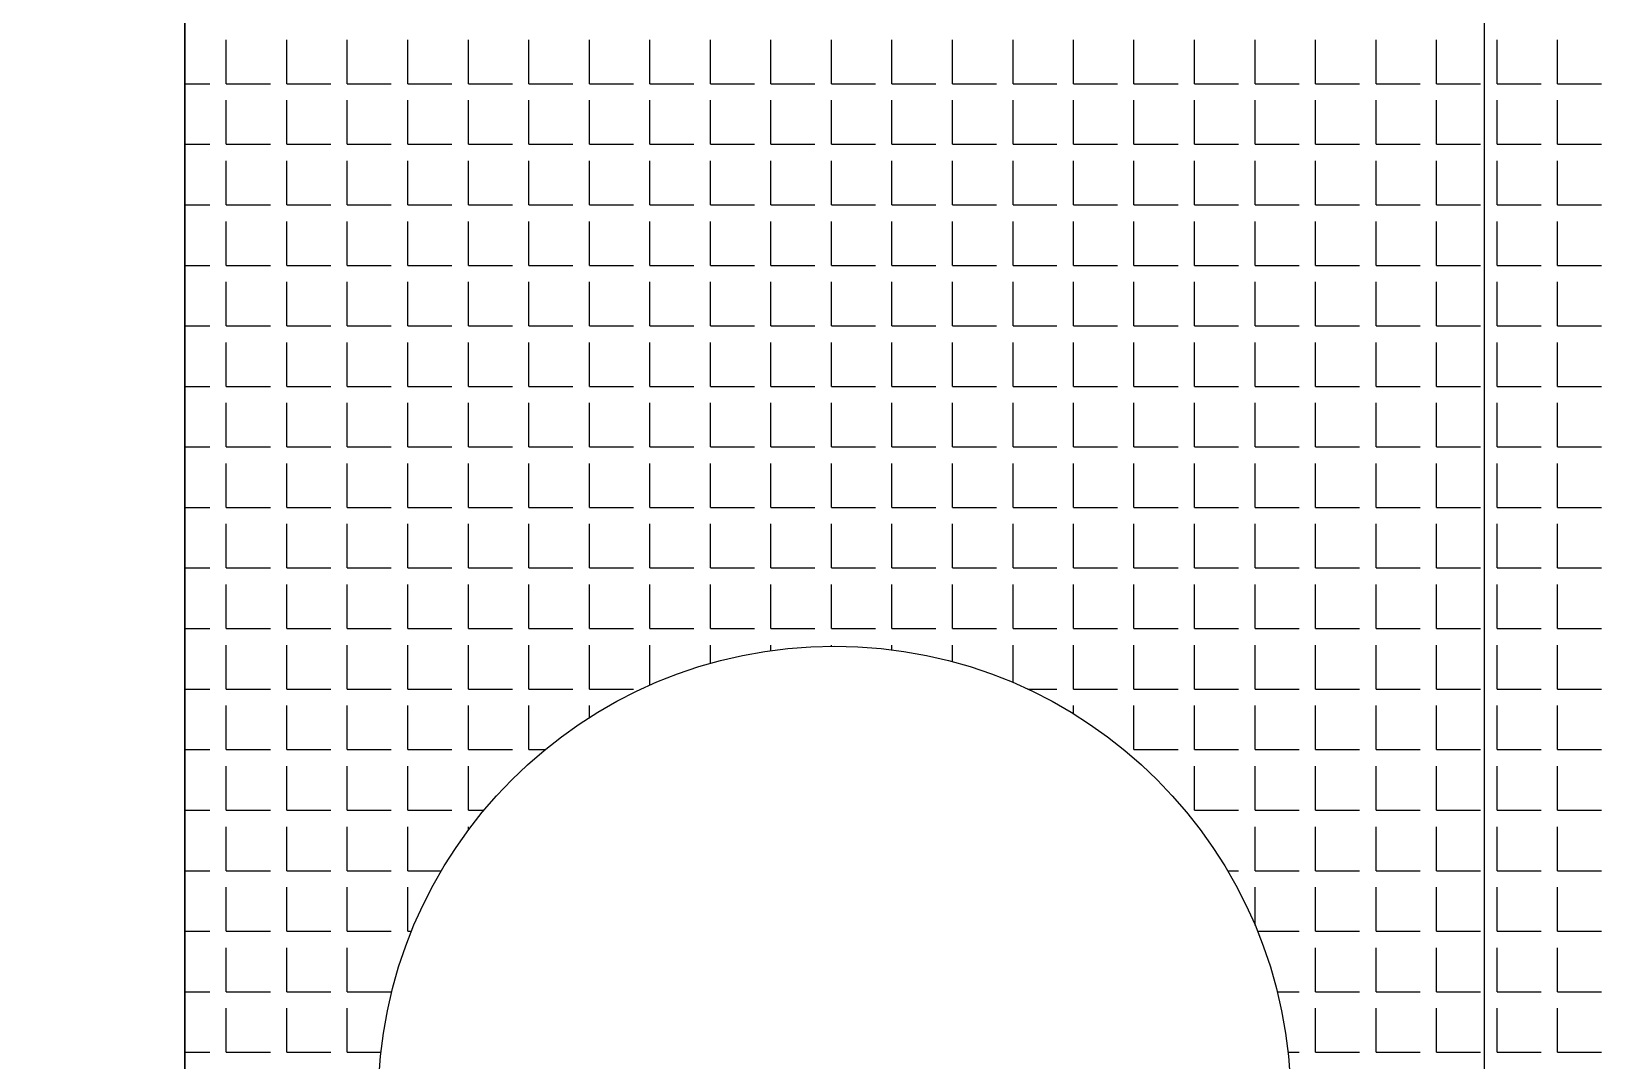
# Model space of a CAD drawing. Header units: millimetres. Extents: x -2063041 to -1932644, y 197605868 to 197643080.
# Drawn here: x -2048055 to -2047919.7, y 197627028.9 to 197627117.5 of the extents above; entities that cross this region are included whole.
import ezdxf

# ---------------------------------------------------------------- set-up
doc = ezdxf.new("R2010")
doc.units = ezdxf.units.MM
doc.layers.add('СКУД', color=7, linetype='Continuous')

msp = doc.modelspace()

# ---------------------------------------------------------------- linework, layer by layer
at = {"layer": 'СКУД', "color": 18, "true_color": 0x000000}
for p, q in [((-2047929.82, 197627297.71), (-2047929.82, 197626939.77)), ((-2048038.19, 197627113.01), (-2048038.19, 197627116.8)), ((-2048032.97, 197627113.01), (-2048032.97, 197627116.8)), ((-2048027.76, 197627113.01), (-2048027.76, 197627116.8)), ((-2048022.55, 197627113.01), (-2048022.55, 197627116.8)), ((-2048017.33, 197627113.01), (-2048017.33, 197627116.8)), ((-2048012.12, 197627113.01), (-2048012.12, 197627116.8)), ((-2048006.91, 197627113.01), (-2048006.91, 197627116.8)), ((-2048001.69, 197627113.01), (-2048001.69, 197627116.8)), ((-2047996.48, 197627113.01), (-2047996.48, 197627116.8)), ((-2047991.27, 197627113.01), (-2047991.27, 197627116.8)), ((-2047986.05, 197627113.01), (-2047986.05, 197627116.8)), ((-2047980.84, 197627113.01), (-2047980.84, 197627116.8)), ((-2047975.63, 197627113.01), (-2047975.63, 197627116.8)), ((-2047970.41, 197627113.01), (-2047970.41, 197627116.8)), ((-2047965.2, 197627113.01), (-2047965.2, 197627116.8)), ((-2047959.99, 197627113.01), (-2047959.99, 197627116.8)), ((-2047954.77, 197627113.01), (-2047954.77, 197627116.8)), ((-2047949.56, 197627113.01), (-2047949.56, 197627116.8)), ((-2047944.35, 197627113.01), (-2047944.35, 197627116.8)), ((-2047939.13, 197627113.01), (-2047939.13, 197627116.8)), ((-2047933.92, 197627113.01), (-2047933.92, 197627116.8)), ((-2047928.71, 197627113.01), (-2047928.71, 197627116.8)), ((-2047923.49, 197627113.01), (-2047923.49, 197627116.8)), ((-2048041.77, 197627113.01), (-2048039.61, 197627113.01)), ((-2048038.19, 197627113.01), (-2048034.39, 197627113.01)), ((-2048032.97, 197627113.01), (-2048029.18, 197627113.01)), ((-2048027.76, 197627113.01), (-2048023.97, 197627113.01)), ((-2048022.55, 197627113.01), (-2048018.75, 197627113.01)), ((-2048017.33, 197627113.01), (-2048013.54, 197627113.01)), ((-2048012.12, 197627113.01), (-2048008.33, 197627113.01)), ((-2048006.91, 197627113.01), (-2048003.11, 197627113.01)), ((-2048001.69, 197627113.01), (-2047997.9, 197627113.01)), ((-2047996.48, 197627113.01), (-2047992.69, 197627113.01)), ((-2047991.27, 197627113.01), (-2047987.47, 197627113.01)), ((-2047986.05, 197627113.01), (-2047982.26, 197627113.01)), ((-2047980.84, 197627113.01), (-2047977.05, 197627113.01)), ((-2047975.63, 197627113.01), (-2047971.83, 197627113.01)), ((-2047970.41, 197627113.01), (-2047966.62, 197627113.01)), ((-2047965.2, 197627113.01), (-2047961.41, 197627113.01)), ((-2047959.99, 197627113.01), (-2047956.19, 197627113.01)), ((-2047954.77, 197627113.01), (-2047950.98, 197627113.01)), ((-2047949.56, 197627113.01), (-2047945.77, 197627113.01)), ((-2047944.35, 197627113.01), (-2047940.55, 197627113.01)), ((-2047939.13, 197627113.01), (-2047935.34, 197627113.01)), ((-2047933.92, 197627113.01), (-2047930.13, 197627113.01)), ((-2047928.71, 197627113.01), (-2047924.91, 197627113.01)), ((-2047923.49, 197627113.01), (-2047919.7, 197627113.01)), ((-2048038.19, 197627107.8), (-2048038.19, 197627111.59)), ((-2048032.97, 197627107.8), (-2048032.97, 197627111.59)), ((-2048027.76, 197627107.8), (-2048027.76, 197627111.59)), ((-2048022.55, 197627107.8), (-2048022.55, 197627111.59)), ((-2048017.33, 197627107.8), (-2048017.33, 197627111.59)), ((-2048012.12, 197627107.8), (-2048012.12, 197627111.59)), ((-2048006.91, 197627107.8), (-2048006.91, 197627111.59)), ((-2048001.69, 197627107.8), (-2048001.69, 197627111.59)), ((-2047996.48, 197627107.8), (-2047996.48, 197627111.59)), ((-2047991.27, 197627107.8), (-2047991.27, 197627111.59)), ((-2047986.05, 197627107.8), (-2047986.05, 197627111.59)), ((-2047980.84, 197627107.8), (-2047980.84, 197627111.59)), ((-2047975.63, 197627107.8), (-2047975.63, 197627111.59)), ((-2047970.41, 197627107.8), (-2047970.41, 197627111.59)), ((-2047965.2, 197627107.8), (-2047965.2, 197627111.59)), ((-2047959.99, 197627107.8), (-2047959.99, 197627111.59)), ((-2047954.77, 197627107.8), (-2047954.77, 197627111.59)), ((-2047949.56, 197627107.8), (-2047949.56, 197627111.59)), ((-2047944.35, 197627107.8), (-2047944.35, 197627111.59)), ((-2047939.13, 197627107.8), (-2047939.13, 197627111.59)), ((-2047933.92, 197627107.8), (-2047933.92, 197627111.59)), ((-2047928.71, 197627107.8), (-2047928.71, 197627111.59)), ((-2047923.49, 197627107.8), (-2047923.49, 197627111.59)), ((-2048041.77, 197627107.8), (-2048039.61, 197627107.8)), ((-2048038.19, 197627107.8), (-2048034.39, 197627107.8)), ((-2048032.97, 197627107.8), (-2048029.18, 197627107.8)), ((-2048027.76, 197627107.8), (-2048023.97, 197627107.8)), ((-2048022.55, 197627107.8), (-2048018.75, 197627107.8)), ((-2048017.33, 197627107.8), (-2048013.54, 197627107.8)), ((-2048012.12, 197627107.8), (-2048008.33, 197627107.8)), ((-2048006.91, 197627107.8), (-2048003.11, 197627107.8)), ((-2048001.69, 197627107.8), (-2047997.9, 197627107.8)), ((-2047996.48, 197627107.8), (-2047992.69, 197627107.8)), ((-2047991.27, 197627107.8), (-2047987.47, 197627107.8)), ((-2047986.05, 197627107.8), (-2047982.26, 197627107.8)), ((-2047980.84, 197627107.8), (-2047977.05, 197627107.8)), ((-2047975.63, 197627107.8), (-2047971.83, 197627107.8)), ((-2047970.41, 197627107.8), (-2047966.62, 197627107.8)), ((-2047965.2, 197627107.8), (-2047961.41, 197627107.8)), ((-2047959.99, 197627107.8), (-2047956.19, 197627107.8)), ((-2047954.77, 197627107.8), (-2047950.98, 197627107.8)), ((-2047949.56, 197627107.8), (-2047945.77, 197627107.8)), ((-2047944.35, 197627107.8), (-2047940.55, 197627107.8)), ((-2047939.13, 197627107.8), (-2047935.34, 197627107.8)), ((-2047933.92, 197627107.8), (-2047930.13, 197627107.8)), ((-2047928.71, 197627107.8), (-2047924.91, 197627107.8)), ((-2047923.49, 197627107.8), (-2047919.7, 197627107.8)), ((-2048038.19, 197627102.59), (-2048038.19, 197627106.38)), ((-2048032.97, 197627102.59), (-2048032.97, 197627106.38)), ((-2048027.76, 197627102.59), (-2048027.76, 197627106.38)), ((-2048022.55, 197627102.59), (-2048022.55, 197627106.38)), ((-2048017.33, 197627102.59), (-2048017.33, 197627106.38)), ((-2048012.12, 197627102.59), (-2048012.12, 197627106.38)), ((-2048006.91, 197627102.59), (-2048006.91, 197627106.38)), ((-2048001.69, 197627102.59), (-2048001.69, 197627106.38)), ((-2047996.48, 197627102.59), (-2047996.48, 197627106.38)), ((-2047991.27, 197627102.59), (-2047991.27, 197627106.38)), ((-2047986.05, 197627102.59), (-2047986.05, 197627106.38)), ((-2047980.84, 197627102.59), (-2047980.84, 197627106.38)), ((-2047975.63, 197627102.59), (-2047975.63, 197627106.38)), ((-2047970.41, 197627102.59), (-2047970.41, 197627106.38)), ((-2047965.2, 197627102.59), (-2047965.2, 197627106.38)), ((-2047959.99, 197627102.59), (-2047959.99, 197627106.38)), ((-2047954.77, 197627102.59), (-2047954.77, 197627106.38)), ((-2047949.56, 197627102.59), (-2047949.56, 197627106.38)), ((-2047944.35, 197627102.59), (-2047944.35, 197627106.38)), ((-2047939.13, 197627102.59), (-2047939.13, 197627106.38)), ((-2047933.92, 197627102.59), (-2047933.92, 197627106.38)), ((-2047928.71, 197627102.59), (-2047928.71, 197627106.38)), ((-2047923.49, 197627102.59), (-2047923.49, 197627106.38)), ((-2048041.77, 197627102.59), (-2048039.61, 197627102.59)), ((-2048038.19, 197627102.59), (-2048034.39, 197627102.59)), ((-2048032.97, 197627102.59), (-2048029.18, 197627102.59)), ((-2048027.76, 197627102.59), (-2048023.97, 197627102.59)), ((-2048022.55, 197627102.59), (-2048018.75, 197627102.59)), ((-2048017.33, 197627102.59), (-2048013.54, 197627102.59)), ((-2048012.12, 197627102.59), (-2048008.33, 197627102.59)), ((-2048006.91, 197627102.59), (-2048003.11, 197627102.59)), ((-2048001.69, 197627102.59), (-2047997.9, 197627102.59)), ((-2047996.48, 197627102.59), (-2047992.69, 197627102.59)), ((-2047991.27, 197627102.59), (-2047987.47, 197627102.59)), ((-2047986.05, 197627102.59), (-2047982.26, 197627102.59)), ((-2047980.84, 197627102.59), (-2047977.05, 197627102.59)), ((-2047975.63, 197627102.59), (-2047971.83, 197627102.59)), ((-2047970.41, 197627102.59), (-2047966.62, 197627102.59)), ((-2047965.2, 197627102.59), (-2047961.41, 197627102.59)), ((-2047959.99, 197627102.59), (-2047956.19, 197627102.59)), ((-2047954.77, 197627102.59), (-2047950.98, 197627102.59)), ((-2047949.56, 197627102.59), (-2047945.77, 197627102.59)), ((-2047944.35, 197627102.59), (-2047940.55, 197627102.59)), ((-2047939.13, 197627102.59), (-2047935.34, 197627102.59)), ((-2047933.92, 197627102.59), (-2047930.13, 197627102.59)), ((-2047928.71, 197627102.59), (-2047924.91, 197627102.59)), ((-2047923.49, 197627102.59), (-2047919.7, 197627102.59)), ((-2048038.19, 197627097.37), (-2048038.19, 197627101.16)), ((-2048032.97, 197627097.37), (-2048032.97, 197627101.16)), ((-2048027.76, 197627097.37), (-2048027.76, 197627101.16)), ((-2048022.55, 197627097.37), (-2048022.55, 197627101.16)), ((-2048017.33, 197627097.37), (-2048017.33, 197627101.16)), ((-2048012.12, 197627097.37), (-2048012.12, 197627101.16)), ((-2048006.91, 197627097.37), (-2048006.91, 197627101.16)), ((-2048001.69, 197627097.37), (-2048001.69, 197627101.16)), ((-2047996.48, 197627097.37), (-2047996.48, 197627101.16)), ((-2047991.27, 197627097.37), (-2047991.27, 197627101.16)), ((-2047986.05, 197627097.37), (-2047986.05, 197627101.16)), ((-2047980.84, 197627097.37), (-2047980.84, 197627101.16)), ((-2047975.63, 197627097.37), (-2047975.63, 197627101.16)), ((-2047970.41, 197627097.37), (-2047970.41, 197627101.16)), ((-2047965.2, 197627097.37), (-2047965.2, 197627101.16)), ((-2047959.99, 197627097.37), (-2047959.99, 197627101.16)), ((-2047954.77, 197627097.37), (-2047954.77, 197627101.16)), ((-2047949.56, 197627097.37), (-2047949.56, 197627101.16)), ((-2047944.35, 197627097.37), (-2047944.35, 197627101.16)), ((-2047939.13, 197627097.37), (-2047939.13, 197627101.16)), ((-2047933.92, 197627097.37), (-2047933.92, 197627101.16)), ((-2047928.71, 197627097.37), (-2047928.71, 197627101.16)), ((-2047923.49, 197627097.37), (-2047923.49, 197627101.16)), ((-2048041.77, 197627097.37), (-2048039.61, 197627097.37)), ((-2048038.19, 197627097.37), (-2048034.39, 197627097.37)), ((-2048032.97, 197627097.37), (-2048029.18, 197627097.37)), ((-2048027.76, 197627097.37), (-2048023.97, 197627097.37)), ((-2048022.55, 197627097.37), (-2048018.75, 197627097.37)), ((-2048017.33, 197627097.37), (-2048013.54, 197627097.37)), ((-2048012.12, 197627097.37), (-2048008.33, 197627097.37)), ((-2048006.91, 197627097.37), (-2048003.11, 197627097.37)), ((-2048001.69, 197627097.37), (-2047997.9, 197627097.37)), ((-2047996.48, 197627097.37), (-2047992.69, 197627097.37)), ((-2047991.27, 197627097.37), (-2047987.47, 197627097.37)), ((-2047986.05, 197627097.37), (-2047982.26, 197627097.37)), ((-2047980.84, 197627097.37), (-2047977.05, 197627097.37)), ((-2047975.63, 197627097.37), (-2047971.83, 197627097.37)), ((-2047970.41, 197627097.37), (-2047966.62, 197627097.37)), ((-2047965.2, 197627097.37), (-2047961.41, 197627097.37)), ((-2047959.99, 197627097.37), (-2047956.19, 197627097.37)), ((-2047954.77, 197627097.37), (-2047950.98, 197627097.37)), ((-2047949.56, 197627097.37), (-2047945.77, 197627097.37)), ((-2047944.35, 197627097.37), (-2047940.55, 197627097.37)), ((-2047939.13, 197627097.37), (-2047935.34, 197627097.37)), ((-2047933.92, 197627097.37), (-2047930.13, 197627097.37)), ((-2047928.71, 197627097.37), (-2047924.91, 197627097.37)), ((-2047923.49, 197627097.37), (-2047919.7, 197627097.37)), ((-2048038.19, 197627092.16), (-2048038.19, 197627095.95)), ((-2048032.97, 197627092.16), (-2048032.97, 197627095.95)), ((-2048027.76, 197627092.16), (-2048027.76, 197627095.95)), ((-2048022.55, 197627092.16), (-2048022.55, 197627095.95)), ((-2048017.33, 197627092.16), (-2048017.33, 197627095.95)), ((-2048012.12, 197627092.16), (-2048012.12, 197627095.95)), ((-2048006.91, 197627092.16), (-2048006.91, 197627095.95)), ((-2048001.69, 197627092.16), (-2048001.69, 197627095.95)), ((-2047996.48, 197627092.16), (-2047996.48, 197627095.95)), ((-2047991.27, 197627092.16), (-2047991.27, 197627095.95)), ((-2047986.05, 197627092.16), (-2047986.05, 197627095.95)), ((-2047980.84, 197627092.16), (-2047980.84, 197627095.95)), ((-2047975.63, 197627092.16), (-2047975.63, 197627095.95)), ((-2047970.41, 197627092.16), (-2047970.41, 197627095.95)), ((-2047965.2, 197627092.16), (-2047965.2, 197627095.95)), ((-2047959.99, 197627092.16), (-2047959.99, 197627095.95)), ((-2047954.77, 197627092.16), (-2047954.77, 197627095.95)), ((-2047949.56, 197627092.16), (-2047949.56, 197627095.95)), ((-2047944.35, 197627092.16), (-2047944.35, 197627095.95)), ((-2047939.13, 197627092.16), (-2047939.13, 197627095.95)), ((-2047933.92, 197627092.16), (-2047933.92, 197627095.95)), ((-2047928.71, 197627092.16), (-2047928.71, 197627095.95)), ((-2047923.49, 197627092.16), (-2047923.49, 197627095.95)), ((-2048041.77, 197627092.16), (-2048039.61, 197627092.16)), ((-2048038.19, 197627092.16), (-2048034.39, 197627092.16)), ((-2048032.97, 197627092.16), (-2048029.18, 197627092.16)), ((-2048027.76, 197627092.16), (-2048023.97, 197627092.16)), ((-2048022.55, 197627092.16), (-2048018.75, 197627092.16)), ((-2048017.33, 197627092.16), (-2048013.54, 197627092.16)), ((-2048012.12, 197627092.16), (-2048008.33, 197627092.16)), ((-2048006.91, 197627092.16), (-2048003.11, 197627092.16)), ((-2048001.69, 197627092.16), (-2047997.9, 197627092.16)), ((-2047996.48, 197627092.16), (-2047992.69, 197627092.16)), ((-2047991.27, 197627092.16), (-2047987.47, 197627092.16)), ((-2047986.05, 197627092.16), (-2047982.26, 197627092.16)), ((-2047980.84, 197627092.16), (-2047977.05, 197627092.16)), ((-2047975.63, 197627092.16), (-2047971.83, 197627092.16)), ((-2047970.41, 197627092.16), (-2047966.62, 197627092.16)), ((-2047965.2, 197627092.16), (-2047961.41, 197627092.16)), ((-2047959.99, 197627092.16), (-2047956.19, 197627092.16)), ((-2047954.77, 197627092.16), (-2047950.98, 197627092.16)), ((-2047949.56, 197627092.16), (-2047945.77, 197627092.16)), ((-2047944.35, 197627092.16), (-2047940.55, 197627092.16)), ((-2047939.13, 197627092.16), (-2047935.34, 197627092.16)), ((-2047933.92, 197627092.16), (-2047930.13, 197627092.16)), ((-2047928.71, 197627092.16), (-2047924.91, 197627092.16)), ((-2047923.49, 197627092.16), (-2047919.7, 197627092.16)), ((-2048038.19, 197627086.95), (-2048038.19, 197627090.74)), ((-2048032.97, 197627086.95), (-2048032.97, 197627090.74)), ((-2048027.76, 197627086.95), (-2048027.76, 197627090.74)), ((-2048022.55, 197627086.95), (-2048022.55, 197627090.74)), ((-2048017.33, 197627086.95), (-2048017.33, 197627090.74)), ((-2048012.12, 197627086.95), (-2048012.12, 197627090.74)), ((-2048006.91, 197627086.95), (-2048006.91, 197627090.74)), ((-2048001.69, 197627086.95), (-2048001.69, 197627090.74)), ((-2047996.48, 197627086.95), (-2047996.48, 197627090.74)), ((-2047991.27, 197627086.95), (-2047991.27, 197627090.74)), ((-2047986.05, 197627086.95), (-2047986.05, 197627090.74)), ((-2047980.84, 197627086.95), (-2047980.84, 197627090.74)), ((-2047975.63, 197627086.95), (-2047975.63, 197627090.74)), ((-2047970.41, 197627086.95), (-2047970.41, 197627090.74)), ((-2047965.2, 197627086.95), (-2047965.2, 197627090.74)), ((-2047959.99, 197627086.95), (-2047959.99, 197627090.74)), ((-2047954.77, 197627086.95), (-2047954.77, 197627090.74)), ((-2047949.56, 197627086.95), (-2047949.56, 197627090.74)), ((-2047944.35, 197627086.95), (-2047944.35, 197627090.74)), ((-2047939.13, 197627086.95), (-2047939.13, 197627090.74)), ((-2047933.92, 197627086.95), (-2047933.92, 197627090.74)), ((-2047928.71, 197627086.95), (-2047928.71, 197627090.74)), ((-2047923.49, 197627086.95), (-2047923.49, 197627090.74)), ((-2048041.77, 197627086.95), (-2048039.61, 197627086.95)), ((-2048038.19, 197627086.95), (-2048034.39, 197627086.95)), ((-2048032.97, 197627086.95), (-2048029.18, 197627086.95)), ((-2048027.76, 197627086.95), (-2048023.97, 197627086.95)), ((-2048022.55, 197627086.95), (-2048018.75, 197627086.95)), ((-2048017.33, 197627086.95), (-2048013.54, 197627086.95)), ((-2048012.12, 197627086.95), (-2048008.33, 197627086.95)), ((-2048006.91, 197627086.95), (-2048003.11, 197627086.95)), ((-2048001.69, 197627086.95), (-2047997.9, 197627086.95)), ((-2047996.48, 197627086.95), (-2047992.69, 197627086.95)), ((-2047991.27, 197627086.95), (-2047987.47, 197627086.95)), ((-2047986.05, 197627086.95), (-2047982.26, 197627086.95)), ((-2047980.84, 197627086.95), (-2047977.05, 197627086.95)), ((-2047975.63, 197627086.95), (-2047971.83, 197627086.95)), ((-2047970.41, 197627086.95), (-2047966.62, 197627086.95)), ((-2047965.2, 197627086.95), (-2047961.41, 197627086.95)), ((-2047959.99, 197627086.95), (-2047956.19, 197627086.95)), ((-2047954.77, 197627086.95), (-2047950.98, 197627086.95)), ((-2047949.56, 197627086.95), (-2047945.77, 197627086.95)), ((-2047944.35, 197627086.95), (-2047940.55, 197627086.95)), ((-2047939.13, 197627086.95), (-2047935.34, 197627086.95)), ((-2047933.92, 197627086.95), (-2047930.13, 197627086.95)), ((-2047928.71, 197627086.95), (-2047924.91, 197627086.95)), ((-2047923.49, 197627086.95), (-2047919.7, 197627086.95)), ((-2048038.19, 197627081.73), (-2048038.19, 197627085.52)), ((-2048032.97, 197627081.73), (-2048032.97, 197627085.52)), ((-2048027.76, 197627081.73), (-2048027.76, 197627085.52)), ((-2048022.55, 197627081.73), (-2048022.55, 197627085.52)), ((-2048017.33, 197627081.73), (-2048017.33, 197627085.52)), ((-2048012.12, 197627081.73), (-2048012.12, 197627085.52)), ((-2048006.91, 197627081.73), (-2048006.91, 197627085.52)), ((-2048001.69, 197627081.73), (-2048001.69, 197627085.52)), ((-2047996.48, 197627081.73), (-2047996.48, 197627085.52)), ((-2047991.27, 197627081.73), (-2047991.27, 197627085.52)), ((-2047986.05, 197627081.73), (-2047986.05, 197627085.52)), ((-2047980.84, 197627081.73), (-2047980.84, 197627085.52)), ((-2047975.63, 197627081.73), (-2047975.63, 197627085.52)), ((-2047970.41, 197627081.73), (-2047970.41, 197627085.52)), ((-2047965.2, 197627081.73), (-2047965.2, 197627085.52)), ((-2047959.99, 197627081.73), (-2047959.99, 197627085.52)), ((-2047954.77, 197627081.73), (-2047954.77, 197627085.52)), ((-2047949.56, 197627081.73), (-2047949.56, 197627085.52)), ((-2047944.35, 197627081.73), (-2047944.35, 197627085.52)), ((-2047939.13, 197627081.73), (-2047939.13, 197627085.52)), ((-2047933.92, 197627081.73), (-2047933.92, 197627085.52)), ((-2047928.71, 197627081.73), (-2047928.71, 197627085.52)), ((-2047923.49, 197627081.73), (-2047923.49, 197627085.52)), ((-2048041.77, 197627081.73), (-2048039.61, 197627081.73)), ((-2048038.19, 197627081.73), (-2048034.39, 197627081.73)), ((-2048032.97, 197627081.73), (-2048029.18, 197627081.73)), ((-2048027.76, 197627081.73), (-2048023.97, 197627081.73)), ((-2048022.55, 197627081.73), (-2048018.75, 197627081.73)), ((-2048017.33, 197627081.73), (-2048013.54, 197627081.73)), ((-2048012.12, 197627081.73), (-2048008.33, 197627081.73)), ((-2048006.91, 197627081.73), (-2048003.11, 197627081.73)), ((-2048001.69, 197627081.73), (-2047997.9, 197627081.73)), ((-2047996.48, 197627081.73), (-2047992.69, 197627081.73)), ((-2047991.27, 197627081.73), (-2047987.47, 197627081.73)), ((-2047986.05, 197627081.73), (-2047982.26, 197627081.73)), ((-2047980.84, 197627081.73), (-2047977.05, 197627081.73)), ((-2047975.63, 197627081.73), (-2047971.83, 197627081.73)), ((-2047970.41, 197627081.73), (-2047966.62, 197627081.73)), ((-2047965.2, 197627081.73), (-2047961.41, 197627081.73)), ((-2047959.99, 197627081.73), (-2047956.19, 197627081.73)), ((-2047954.77, 197627081.73), (-2047950.98, 197627081.73)), ((-2047949.56, 197627081.73), (-2047945.77, 197627081.73)), ((-2047944.35, 197627081.73), (-2047940.55, 197627081.73)), ((-2047939.13, 197627081.73), (-2047935.34, 197627081.73)), ((-2047933.92, 197627081.73), (-2047930.13, 197627081.73)), ((-2047928.71, 197627081.73), (-2047924.91, 197627081.73)), ((-2047923.49, 197627081.73), (-2047919.7, 197627081.73)), ((-2048038.19, 197627076.52), (-2048038.19, 197627080.31)), ((-2048032.97, 197627076.52), (-2048032.97, 197627080.31)), ((-2048027.76, 197627076.52), (-2048027.76, 197627080.31)), ((-2048022.55, 197627076.52), (-2048022.55, 197627080.31)), ((-2048017.33, 197627076.52), (-2048017.33, 197627080.31)), ((-2048012.12, 197627076.52), (-2048012.12, 197627080.31)), ((-2048006.91, 197627076.52), (-2048006.91, 197627080.31)), ((-2048001.69, 197627076.52), (-2048001.69, 197627080.31)), ((-2047996.48, 197627076.52), (-2047996.48, 197627080.31)), ((-2047991.27, 197627076.52), (-2047991.27, 197627080.31)), ((-2047986.05, 197627076.52), (-2047986.05, 197627080.31)), ((-2047980.84, 197627076.52), (-2047980.84, 197627080.31)), ((-2047975.63, 197627076.52), (-2047975.63, 197627080.31)), ((-2047970.41, 197627076.52), (-2047970.41, 197627080.31)), ((-2047965.2, 197627076.52), (-2047965.2, 197627080.31)), ((-2047959.99, 197627076.52), (-2047959.99, 197627080.31)), ((-2047954.77, 197627076.52), (-2047954.77, 197627080.31)), ((-2047949.56, 197627076.52), (-2047949.56, 197627080.31)), ((-2047944.35, 197627076.52), (-2047944.35, 197627080.31)), ((-2047939.13, 197627076.52), (-2047939.13, 197627080.31)), ((-2047933.92, 197627076.52), (-2047933.92, 197627080.31)), ((-2047928.71, 197627076.52), (-2047928.71, 197627080.31)), ((-2047923.49, 197627076.52), (-2047923.49, 197627080.31)), ((-2048041.77, 197627076.52), (-2048039.61, 197627076.52)), ((-2048038.19, 197627076.52), (-2048034.39, 197627076.52)), ((-2048032.97, 197627076.52), (-2048029.18, 197627076.52)), ((-2048027.76, 197627076.52), (-2048023.97, 197627076.52)), ((-2048022.55, 197627076.52), (-2048018.75, 197627076.52)), ((-2048017.33, 197627076.52), (-2048013.54, 197627076.52)), ((-2048012.12, 197627076.52), (-2048008.33, 197627076.52)), ((-2048006.91, 197627076.52), (-2048003.11, 197627076.52)), ((-2048001.69, 197627076.52), (-2047997.9, 197627076.52)), ((-2047996.48, 197627076.52), (-2047992.69, 197627076.52)), ((-2047991.27, 197627076.52), (-2047987.47, 197627076.52)), ((-2047986.05, 197627076.52), (-2047982.26, 197627076.52)), ((-2047980.84, 197627076.52), (-2047977.05, 197627076.52)), ((-2047975.63, 197627076.52), (-2047971.83, 197627076.52)), ((-2047970.41, 197627076.52), (-2047966.62, 197627076.52)), ((-2047965.2, 197627076.52), (-2047961.41, 197627076.52)), ((-2047959.99, 197627076.52), (-2047956.19, 197627076.52)), ((-2047954.77, 197627076.52), (-2047950.98, 197627076.52)), ((-2047949.56, 197627076.52), (-2047945.77, 197627076.52)), ((-2047944.35, 197627076.52), (-2047940.55, 197627076.52)), ((-2047939.13, 197627076.52), (-2047935.34, 197627076.52)), ((-2047933.92, 197627076.52), (-2047930.13, 197627076.52)), ((-2047928.71, 197627076.52), (-2047924.91, 197627076.52)), ((-2047923.49, 197627076.52), (-2047919.7, 197627076.52)), ((-2048038.19, 197627071.31), (-2048038.19, 197627075.1)), ((-2048032.97, 197627071.31), (-2048032.97, 197627075.1)), ((-2048027.76, 197627071.31), (-2048027.76, 197627075.1)), ((-2048022.55, 197627071.31), (-2048022.55, 197627075.1)), ((-2048017.33, 197627071.31), (-2048017.33, 197627075.1)), ((-2048012.12, 197627071.31), (-2048012.12, 197627075.1)), ((-2048006.91, 197627071.31), (-2048006.91, 197627075.1)), ((-2048001.69, 197627071.31), (-2048001.69, 197627075.1)), ((-2047996.48, 197627071.31), (-2047996.48, 197627075.1)), ((-2047991.27, 197627071.31), (-2047991.27, 197627075.1)), ((-2047986.05, 197627071.31), (-2047986.05, 197627075.1)), ((-2047980.84, 197627071.31), (-2047980.84, 197627075.1)), ((-2047975.63, 197627071.31), (-2047975.63, 197627075.1)), ((-2047970.41, 197627071.31), (-2047970.41, 197627075.1)), ((-2047965.2, 197627071.31), (-2047965.2, 197627075.1)), ((-2047959.99, 197627071.31), (-2047959.99, 197627075.1)), ((-2047954.77, 197627071.31), (-2047954.77, 197627075.1)), ((-2047949.56, 197627071.31), (-2047949.56, 197627075.1)), ((-2047944.35, 197627071.31), (-2047944.35, 197627075.1)), ((-2047939.13, 197627071.31), (-2047939.13, 197627075.1)), ((-2047933.92, 197627071.31), (-2047933.92, 197627075.1)), ((-2047928.71, 197627071.31), (-2047928.71, 197627075.1)), ((-2047923.49, 197627071.31), (-2047923.49, 197627075.1)), ((-2048041.77, 197627071.31), (-2048039.61, 197627071.31)), ((-2048038.19, 197627071.31), (-2048034.39, 197627071.31)), ((-2048032.97, 197627071.31), (-2048029.18, 197627071.31)), ((-2048027.76, 197627071.31), (-2048023.97, 197627071.31)), ((-2048022.55, 197627071.31), (-2048018.75, 197627071.31)), ((-2048017.33, 197627071.31), (-2048013.54, 197627071.31)), ((-2048012.12, 197627071.31), (-2048008.33, 197627071.31)), ((-2048006.91, 197627071.31), (-2048003.11, 197627071.31)), ((-2048001.69, 197627071.31), (-2047997.9, 197627071.31)), ((-2047996.48, 197627071.31), (-2047992.69, 197627071.31)), ((-2047991.27, 197627071.31), (-2047987.47, 197627071.31)), ((-2047986.05, 197627071.31), (-2047982.26, 197627071.31)), ((-2047980.84, 197627071.31), (-2047977.05, 197627071.31)), ((-2047975.63, 197627071.31), (-2047971.83, 197627071.31)), ((-2047970.41, 197627071.31), (-2047966.62, 197627071.31)), ((-2047965.2, 197627071.31), (-2047961.41, 197627071.31)), ((-2047959.99, 197627071.31), (-2047956.19, 197627071.31)), ((-2047954.77, 197627071.31), (-2047950.98, 197627071.31)), ((-2047949.56, 197627071.31), (-2047945.77, 197627071.31)), ((-2047944.35, 197627071.31), (-2047940.55, 197627071.31)), ((-2047939.13, 197627071.31), (-2047935.34, 197627071.31)), ((-2047933.92, 197627071.31), (-2047930.13, 197627071.31)), ((-2047928.71, 197627071.31), (-2047924.91, 197627071.31)), ((-2047923.49, 197627071.31), (-2047919.7, 197627071.31)), ((-2048038.19, 197627066.09), (-2048038.19, 197627069.88)), ((-2048032.97, 197627066.09), (-2048032.97, 197627069.88)), ((-2048027.76, 197627066.09), (-2048027.76, 197627069.88)), ((-2048022.55, 197627066.09), (-2048022.55, 197627069.88)), ((-2048017.33, 197627066.09), (-2048017.33, 197627069.88)), ((-2048012.12, 197627066.09), (-2048012.12, 197627069.88)), ((-2048006.91, 197627066.09), (-2048006.91, 197627069.88)), ((-2048001.69, 197627066.09), (-2048001.69, 197627069.88)), ((-2047996.48, 197627066.09), (-2047996.48, 197627069.88)), ((-2047991.27, 197627066.09), (-2047991.27, 197627069.88)), ((-2047986.05, 197627066.09), (-2047986.05, 197627069.88)), ((-2047980.84, 197627066.09), (-2047980.84, 197627069.88)), ((-2047975.63, 197627066.09), (-2047975.63, 197627069.88)), ((-2047970.41, 197627066.09), (-2047970.41, 197627069.88)), ((-2047965.2, 197627066.09), (-2047965.2, 197627069.88)), ((-2047959.99, 197627066.09), (-2047959.99, 197627069.88)), ((-2047954.77, 197627066.09), (-2047954.77, 197627069.88)), ((-2047949.56, 197627066.09), (-2047949.56, 197627069.88)), ((-2047944.35, 197627066.09), (-2047944.35, 197627069.88)), ((-2047939.13, 197627066.09), (-2047939.13, 197627069.88)), ((-2047933.92, 197627066.09), (-2047933.92, 197627069.88)), ((-2047928.71, 197627066.09), (-2047928.71, 197627069.88)), ((-2047923.49, 197627066.09), (-2047923.49, 197627069.88)), ((-2048041.77, 197627066.09), (-2048039.61, 197627066.09)), ((-2048038.19, 197627066.09), (-2048034.39, 197627066.09)), ((-2048032.97, 197627066.09), (-2048029.18, 197627066.09)), ((-2048027.76, 197627066.09), (-2048023.97, 197627066.09)), ((-2048022.55, 197627066.09), (-2048018.75, 197627066.09)), ((-2048017.33, 197627066.09), (-2048013.54, 197627066.09)), ((-2048012.12, 197627066.09), (-2048008.33, 197627066.09)), ((-2048006.91, 197627066.09), (-2048003.11, 197627066.09)), ((-2048001.69, 197627066.09), (-2047997.9, 197627066.09)), ((-2047996.48, 197627066.09), (-2047992.69, 197627066.09)), ((-2047991.27, 197627066.09), (-2047987.47, 197627066.09)), ((-2047986.05, 197627066.09), (-2047982.26, 197627066.09)), ((-2047980.84, 197627066.09), (-2047977.05, 197627066.09)), ((-2047975.63, 197627066.09), (-2047971.83, 197627066.09)), ((-2047970.41, 197627066.09), (-2047966.62, 197627066.09)), ((-2047965.2, 197627066.09), (-2047961.41, 197627066.09)), ((-2047959.99, 197627066.09), (-2047956.19, 197627066.09)), ((-2047954.77, 197627066.09), (-2047950.98, 197627066.09)), ((-2047949.56, 197627066.09), (-2047945.77, 197627066.09)), ((-2047944.35, 197627066.09), (-2047940.55, 197627066.09)), ((-2047939.13, 197627066.09), (-2047935.34, 197627066.09)), ((-2047933.92, 197627066.09), (-2047930.13, 197627066.09)), ((-2047928.71, 197627066.09), (-2047924.91, 197627066.09)), ((-2047923.49, 197627066.09), (-2047919.7, 197627066.09)), ((-2048038.19, 197627060.88), (-2048038.19, 197627064.67)), ((-2048032.97, 197627060.88), (-2048032.97, 197627064.67)), ((-2048027.76, 197627060.88), (-2048027.76, 197627064.67)), ((-2048022.55, 197627060.88), (-2048022.55, 197627064.67)), ((-2048017.33, 197627060.88), (-2048017.33, 197627064.67)), ((-2048012.12, 197627060.88), (-2048012.12, 197627064.67)), ((-2048006.91, 197627060.88), (-2048006.91, 197627064.67)), ((-2048001.69, 197627061.22), (-2048001.69, 197627064.67)), ((-2047996.48, 197627063.1), (-2047996.48, 197627064.67)), ((-2047991.27, 197627064.2), (-2047991.27, 197627064.67)), ((-2047986.05, 197627064.58), (-2047986.05, 197627064.67)), ((-2047980.84, 197627064.26), (-2047980.84, 197627064.67)), ((-2047975.63, 197627063.24), (-2047975.63, 197627064.67)), ((-2047970.41, 197627061.45), (-2047970.41, 197627064.67)), ((-2047965.2, 197627060.88), (-2047965.2, 197627064.67)), ((-2047959.99, 197627060.88), (-2047959.99, 197627064.67)), ((-2047954.77, 197627060.88), (-2047954.77, 197627064.67)), ((-2047949.56, 197627060.88), (-2047949.56, 197627064.67)), ((-2047944.35, 197627060.88), (-2047944.35, 197627064.67)), ((-2047939.13, 197627060.88), (-2047939.13, 197627064.67)), ((-2047933.92, 197627060.88), (-2047933.92, 197627064.67)), ((-2047928.71, 197627060.88), (-2047928.71, 197627064.67)), ((-2047923.49, 197627060.88), (-2047923.49, 197627064.67)), ((-2048041.77, 197627060.88), (-2048039.61, 197627060.88)), ((-2048038.19, 197627060.88), (-2048034.39, 197627060.88)), ((-2048032.97, 197627060.88), (-2048029.18, 197627060.88)), ((-2048027.76, 197627060.88), (-2048023.97, 197627060.88)), ((-2048022.55, 197627060.88), (-2048018.75, 197627060.88)), ((-2048017.33, 197627060.88), (-2048013.54, 197627060.88)), ((-2048012.12, 197627060.88), (-2048008.33, 197627060.88)), ((-2048006.91, 197627060.88), (-2048003.11, 197627060.88)), ((-2047969.14, 197627060.88), (-2047966.62, 197627060.88)), ((-2047965.2, 197627060.88), (-2047961.41, 197627060.88)), ((-2047959.99, 197627060.88), (-2047956.19, 197627060.88)), ((-2047954.77, 197627060.88), (-2047950.98, 197627060.88)), ((-2047949.56, 197627060.88), (-2047945.77, 197627060.88)), ((-2047944.35, 197627060.88), (-2047940.55, 197627060.88)), ((-2047939.13, 197627060.88), (-2047935.34, 197627060.88)), ((-2047933.92, 197627060.88), (-2047930.13, 197627060.88)), ((-2047928.71, 197627060.88), (-2047924.91, 197627060.88)), ((-2047923.49, 197627060.88), (-2047919.7, 197627060.88)), ((-2048038.19, 197627055.67), (-2048038.19, 197627059.46)), ((-2048032.97, 197627055.67), (-2048032.97, 197627059.46)), ((-2048027.76, 197627055.67), (-2048027.76, 197627059.46)), ((-2048022.55, 197627055.67), (-2048022.55, 197627059.46)), ((-2048017.33, 197627055.67), (-2048017.33, 197627059.46)), ((-2048012.12, 197627055.67), (-2048012.12, 197627059.46)), ((-2048006.91, 197627058.43), (-2048006.91, 197627059.46)), ((-2047965.2, 197627058.75), (-2047965.2, 197627059.46)), ((-2047959.99, 197627055.67), (-2047959.99, 197627059.46)), ((-2047954.77, 197627055.67), (-2047954.77, 197627059.46)), ((-2047949.56, 197627055.67), (-2047949.56, 197627059.46)), ((-2047944.35, 197627055.67), (-2047944.35, 197627059.46)), ((-2047939.13, 197627055.67), (-2047939.13, 197627059.46)), ((-2047933.92, 197627055.67), (-2047933.92, 197627059.46)), ((-2047928.71, 197627055.67), (-2047928.71, 197627059.46)), ((-2047923.49, 197627055.67), (-2047923.49, 197627059.46)), ((-2048041.77, 197627055.67), (-2048039.61, 197627055.67)), ((-2048038.19, 197627055.67), (-2048034.39, 197627055.67)), ((-2048032.97, 197627055.67), (-2048029.18, 197627055.67)), ((-2048027.76, 197627055.67), (-2048023.97, 197627055.67)), ((-2048022.55, 197627055.67), (-2048018.75, 197627055.67)), ((-2048017.33, 197627055.67), (-2048013.54, 197627055.67)), ((-2048012.12, 197627055.67), (-2048010.72, 197627055.67)), ((-2047959.99, 197627055.67), (-2047956.19, 197627055.67)), ((-2047954.77, 197627055.67), (-2047950.98, 197627055.67)), ((-2047949.56, 197627055.67), (-2047945.77, 197627055.67)), ((-2047944.35, 197627055.67), (-2047940.55, 197627055.67)), ((-2047939.13, 197627055.67), (-2047935.34, 197627055.67)), ((-2047933.92, 197627055.67), (-2047930.13, 197627055.67)), ((-2047928.71, 197627055.67), (-2047924.91, 197627055.67)), ((-2047923.49, 197627055.67), (-2047919.7, 197627055.67)), ((-2048038.19, 197627050.45), (-2048038.19, 197627054.24)), ((-2048032.97, 197627050.45), (-2048032.97, 197627054.24)), ((-2048027.76, 197627050.45), (-2048027.76, 197627054.24)), ((-2048022.55, 197627050.45), (-2048022.55, 197627054.24)), ((-2048017.33, 197627050.45), (-2048017.33, 197627054.24)), ((-2047954.77, 197627050.45), (-2047954.77, 197627054.24)), ((-2047949.56, 197627050.45), (-2047949.56, 197627054.24)), ((-2047944.35, 197627050.45), (-2047944.35, 197627054.24)), ((-2047939.13, 197627050.45), (-2047939.13, 197627054.24)), ((-2047933.92, 197627050.45), (-2047933.92, 197627054.24)), ((-2047928.71, 197627050.45), (-2047928.71, 197627054.24)), ((-2047923.49, 197627050.45), (-2047923.49, 197627054.24)), ((-2048041.77, 197627050.45), (-2048039.61, 197627050.45)), ((-2048038.19, 197627050.45), (-2048034.39, 197627050.45)), ((-2048032.97, 197627050.45), (-2048029.18, 197627050.45)), ((-2048027.76, 197627050.45), (-2048023.97, 197627050.45)), ((-2048022.55, 197627050.45), (-2048018.75, 197627050.45)), ((-2048017.33, 197627050.45), (-2048015.98, 197627050.45)), ((-2047954.77, 197627050.45), (-2047950.98, 197627050.45)), ((-2047949.56, 197627050.45), (-2047945.77, 197627050.45)), ((-2047944.35, 197627050.45), (-2047940.55, 197627050.45)), ((-2047939.13, 197627050.45), (-2047935.34, 197627050.45)), ((-2047933.92, 197627050.45), (-2047930.13, 197627050.45)), ((-2047928.71, 197627050.45), (-2047924.91, 197627050.45)), ((-2047923.49, 197627050.45), (-2047919.7, 197627050.45)), ((-2048038.19, 197627045.24), (-2048038.19, 197627049.03)), ((-2048032.97, 197627045.24), (-2048032.97, 197627049.03)), ((-2048027.76, 197627045.24), (-2048027.76, 197627049.03)), ((-2048022.55, 197627045.24), (-2048022.55, 197627049.03)), ((-2048017.33, 197627048.74), (-2048017.33, 197627049.03)), ((-2047949.56, 197627045.24), (-2047949.56, 197627049.03)), ((-2047944.35, 197627045.24), (-2047944.35, 197627049.03)), ((-2047939.13, 197627045.24), (-2047939.13, 197627049.03)), ((-2047933.92, 197627045.24), (-2047933.92, 197627049.03)), ((-2047928.71, 197627045.24), (-2047928.71, 197627049.03)), ((-2047923.49, 197627045.24), (-2047923.49, 197627049.03)), ((-2048041.77, 197627045.24), (-2048039.61, 197627045.24)), ((-2048038.19, 197627045.24), (-2048034.39, 197627045.24)), ((-2048032.97, 197627045.24), (-2048029.18, 197627045.24)), ((-2048027.76, 197627045.24), (-2048023.97, 197627045.24)), ((-2048022.55, 197627045.24), (-2048019.66, 197627045.24)), ((-2047951.93, 197627045.24), (-2047950.98, 197627045.24)), ((-2047949.56, 197627045.24), (-2047945.77, 197627045.24)), ((-2047944.35, 197627045.24), (-2047940.55, 197627045.24)), ((-2047939.13, 197627045.24), (-2047935.34, 197627045.24)), ((-2047933.92, 197627045.24), (-2047930.13, 197627045.24)), ((-2047928.71, 197627045.24), (-2047924.91, 197627045.24)), ((-2047923.49, 197627045.24), (-2047919.7, 197627045.24)), ((-2048038.19, 197627040.03), (-2048038.19, 197627043.82)), ((-2048032.97, 197627040.03), (-2048032.97, 197627043.82)), ((-2048027.76, 197627040.03), (-2048027.76, 197627043.82)), ((-2048022.55, 197627040.03), (-2048022.55, 197627043.82)), ((-2047949.56, 197627040.53), (-2047949.56, 197627043.82)), ((-2047944.35, 197627040.03), (-2047944.35, 197627043.82)), ((-2047939.13, 197627040.03), (-2047939.13, 197627043.82)), ((-2047933.92, 197627040.03), (-2047933.92, 197627043.82)), ((-2047928.71, 197627040.03), (-2047928.71, 197627043.82)), ((-2047923.49, 197627040.03), (-2047923.49, 197627043.82)), ((-2048041.77, 197627040.03), (-2048039.61, 197627040.03)), ((-2048038.19, 197627040.03), (-2048034.39, 197627040.03)), ((-2048032.97, 197627040.03), (-2048029.18, 197627040.03)), ((-2048027.76, 197627040.03), (-2048023.97, 197627040.03)), ((-2048022.55, 197627040.03), (-2048022.23, 197627040.03)), ((-2047949.35, 197627040.03), (-2047945.77, 197627040.03)), ((-2047944.35, 197627040.03), (-2047940.55, 197627040.03)), ((-2047939.13, 197627040.03), (-2047935.34, 197627040.03)), ((-2047933.92, 197627040.03), (-2047930.13, 197627040.03)), ((-2047928.71, 197627040.03), (-2047924.91, 197627040.03)), ((-2047923.49, 197627040.03), (-2047919.7, 197627040.03)), ((-2048038.19, 197627034.81), (-2048038.19, 197627038.6)), ((-2048032.97, 197627034.81), (-2048032.97, 197627038.6)), ((-2048027.76, 197627034.81), (-2048027.76, 197627038.6)), ((-2047944.35, 197627034.81), (-2047944.35, 197627038.6)), ((-2047939.13, 197627034.81), (-2047939.13, 197627038.6)), ((-2047933.92, 197627034.81), (-2047933.92, 197627038.6)), ((-2047928.71, 197627034.81), (-2047928.71, 197627038.6)), ((-2047923.49, 197627034.81), (-2047923.49, 197627038.6)), ((-2048041.77, 197627034.81), (-2048039.61, 197627034.81)), ((-2048038.19, 197627034.81), (-2048034.39, 197627034.81)), ((-2048032.97, 197627034.81), (-2048029.18, 197627034.81)), ((-2048027.76, 197627034.81), (-2048023.97, 197627034.81)), ((-2047947.65, 197627034.81), (-2047945.77, 197627034.81)), ((-2047944.35, 197627034.81), (-2047940.55, 197627034.81)), ((-2047939.13, 197627034.81), (-2047935.34, 197627034.81)), ((-2047933.92, 197627034.81), (-2047930.13, 197627034.81)), ((-2047928.71, 197627034.81), (-2047924.91, 197627034.81)), ((-2047923.49, 197627034.81), (-2047919.7, 197627034.81)), ((-2048038.19, 197627029.6), (-2048038.19, 197627033.39)), ((-2048032.97, 197627029.6), (-2048032.97, 197627033.39)), ((-2048027.76, 197627029.6), (-2048027.76, 197627033.39)), ((-2047944.35, 197627029.6), (-2047944.35, 197627033.39)), ((-2047939.13, 197627029.6), (-2047939.13, 197627033.39)), ((-2047933.92, 197627029.6), (-2047933.92, 197627033.39)), ((-2047928.71, 197627029.6), (-2047928.71, 197627033.39)), ((-2047923.49, 197627029.6), (-2047923.49, 197627033.39)), ((-2048041.77, 197627029.6), (-2048039.61, 197627029.6)), ((-2048038.19, 197627029.6), (-2048034.39, 197627029.6)), ((-2048032.97, 197627029.6), (-2048029.18, 197627029.6)), ((-2048027.76, 197627029.6), (-2048024.87, 197627029.6)), ((-2047946.71, 197627029.6), (-2047945.77, 197627029.6)), ((-2047944.35, 197627029.6), (-2047940.55, 197627029.6)), ((-2047939.13, 197627029.6), (-2047935.34, 197627029.6)), ((-2047933.92, 197627029.6), (-2047930.13, 197627029.6)), ((-2047928.71, 197627029.6), (-2047924.91, 197627029.6)), ((-2047923.49, 197627029.6), (-2047919.7, 197627029.6))]:
    msp.add_line(p, q, dxfattribs=at)
for points in [[(-2048127.36, 197626939.77), (-2048041.77, 197626939.77), (-2048041.77, 197627297.71)], [(-2048041.77, 197627118.74), (-2048041.77, 197626939.77)]]:
    msp.add_lwpolyline(points, dxfattribs=at)
msp.add_circle((-2047985.79, 197627025.26), 39.32, dxfattribs=at)

doc.saveas('drawing.dxf')
